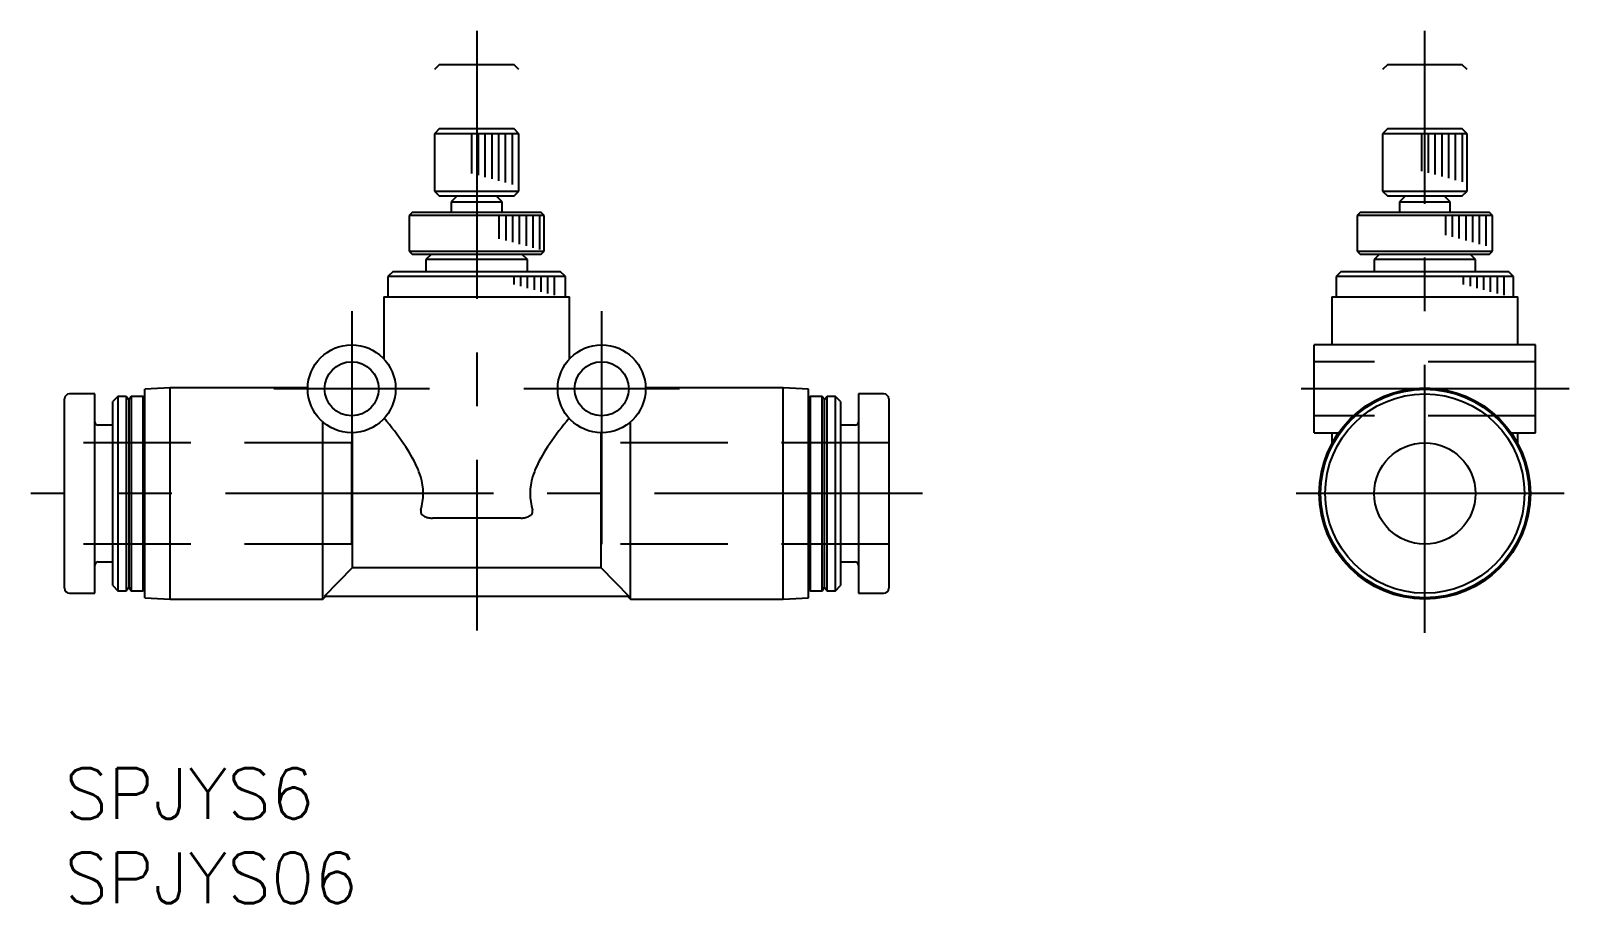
# Model space of a CAD drawing. Extents: x -2 to 89.1, y -8 to 43.6.
import ezdxf

# ---------------------------------------------------------------- set-up
doc = ezdxf.new("R2010")
doc.units = 0
doc.header["$LTSCALE"] = 0.5
for name, pattern in [('CENTER', [50.8, 31.75, -6.35, 6.35, -6.35]), ('DASHED', [19.05, 12.7, -6.35]), ('PHANTOM', [63.5, 31.75, -6.35, 6.35, -6.35, 6.35, -6.35])]:
    doc.linetypes.add(name, pattern=pattern)
for name, color, linetype in [('MSM_CENTER', 1, 'CENTER'), ('MSM_CONTINUOUS', 7, 'CONTINUOUS'), ('MSM_DASHED', 4, 'DASHED'), ('MSM_IMAGINARY', 6, 'PHANTOM'), ('MSM_NARROW', 5, 'CONTINUOUS'), ('MSM_PART_NUMBER', 7, 'CONTINUOUS')]:
    doc.layers.add(name, color=color, linetype=linetype)
doc.styles.get("Standard").update_dxf_attribs({"font": 'txt.shx', "height": 1.5, "bigfont": 'bigfont.shx'})

# ---------------------------------------------------------------- blocks, each defined once
blk = doc.blocks.new('*U18')
at = {"layer": 'MSM_PART_NUMBER'}
blk.add_text('SPJYS6', height=3, dxfattribs=at).set_placement((0, -3))
blk = doc.blocks.new('*U19')
at = {"layer": 'MSM_PART_NUMBER'}
blk.add_text('SPJYS06', height=3, dxfattribs=at).set_placement((0, -8))

msp = doc.modelspace()

# ---------------------------------------------------------------- linework, layer by layer
at = {"layer": 'MSM_CENTER'}
for p, q in [((24.4, 43.642), (24.4, 8.15)), ((80.537, 8), (80.537, 43.642)), ((17, 27.05), (17, 17.85)), ((31.8, 27.05), (31.8, 17.85)), ((21.6, 22.45), (12.4, 22.45)), ((36.4, 22.45), (27.2, 22.45)), ((89.087, 22.45), (71.987, 22.45)), ((50.8, 16.25), (-2, 16.25)), ((88.787, 16.25), (72.287, 16.25))]:
    msp.add_line(p, q, dxfattribs=at)
at = {"layer": 'MSM_CONTINUOUS'}
for p, q in [((22.2, 37.85), (21.9, 37.55)), ((26.9, 37.55), (21.9, 37.55)), ((21.9, 37.55), (21.9, 34.15)), ((22.2, 37.85), (26.6, 37.85)), ((26.9, 37.55), (26.6, 37.85)), ((26.9, 34.15), (26.9, 37.55)), ((78.337, 37.85), (78.037, 37.55)), ((83.037, 37.55), (78.037, 37.55)), ((78.037, 37.55), (78.037, 34.15)), ((78.337, 37.85), (82.737, 37.85)), ((83.037, 37.55), (82.737, 37.85)), ((83.037, 34.15), (83.037, 37.55)), ((21.9, 34.15), (26.9, 34.15)), ((21.9, 34.15), (22.2, 33.85)), ((26.6, 33.85), (22.2, 33.85)), ((23.23, 33.85), (22.9, 33.52)), ((25.9, 33.52), (25.57, 33.85)), ((26.6, 33.85), (26.9, 34.15)), ((78.037, 34.15), (83.037, 34.15)), ((78.037, 34.15), (78.337, 33.85)), ((82.737, 33.85), (78.337, 33.85)), ((79.367, 33.85), (79.037, 33.52)), ((82.037, 33.52), (81.707, 33.85)), ((82.737, 33.85), (83.037, 34.15)), ((20.6, 32.9), (20.4, 32.7)), ((20.6, 32.9), (28.2, 32.9)), ((22.9, 33.52), (25.9, 33.52)), ((22.9, 33.52), (22.9, 32.9)), ((25.9, 32.9), (25.9, 33.52)), ((28.4, 32.7), (28.2, 32.9)), ((76.737, 32.9), (76.537, 32.7)), ((76.737, 32.9), (84.337, 32.9)), ((79.037, 33.52), (82.037, 33.52)), ((79.037, 33.52), (79.037, 32.9)), ((82.037, 32.9), (82.037, 33.52)), ((84.537, 32.7), (84.337, 32.9)), ((20.4, 32.7), (20.4, 30.6)), ((28.4, 32.7), (20.4, 32.7)), ((28.4, 30.6), (28.4, 32.7)), ((76.537, 32.7), (76.537, 30.6)), ((84.537, 32.7), (76.537, 32.7)), ((84.537, 30.6), (84.537, 32.7)), ((20.4, 30.6), (28.4, 30.6)), ((20.4, 30.6), (20.6, 30.4)), ((28.2, 30.4), (20.6, 30.4)), ((21.7, 30.4), (21.4, 30.1)), ((27.4, 30.1), (21.4, 30.1)), ((21.4, 30.1), (21.4, 29.4)), ((27.4, 30.1), (27.1, 30.4)), ((27.4, 29.4), (27.4, 30.1)), ((28.2, 30.4), (28.4, 30.6)), ((76.537, 30.6), (84.537, 30.6)), ((76.537, 30.6), (76.737, 30.4)), ((84.337, 30.4), (76.737, 30.4)), ((77.837, 30.4), (77.537, 30.1)), ((77.537, 30.1), (77.537, 29.4)), ((83.537, 30.1), (77.537, 30.1)), ((83.537, 30.1), (83.237, 30.4)), ((83.537, 29.4), (83.537, 30.1)), ((84.337, 30.4), (84.537, 30.6)), ((19.45, 29.4), (19.15, 29.1)), ((19.45, 29.4), (29.35, 29.4)), ((29.65, 29.1), (29.35, 29.4)), ((75.587, 29.4), (75.287, 29.1)), ((75.587, 29.4), (85.487, 29.4)), ((85.787, 29.1), (85.487, 29.4)), ((29.65, 29.1), (19.15, 29.1)), ((19.15, 29.1), (19.15, 27.9)), ((29.65, 27.9), (29.65, 29.1)), ((85.787, 29.1), (75.287, 29.1)), ((75.287, 29.1), (75.287, 27.9)), ((85.787, 27.9), (85.787, 29.1)), ((18.9, 27.9), (29.9, 27.9)), ((18.9, 27.9), (18.9, 24.225)), ((29.9, 24.225), (29.9, 27.9)), ((75.037, 27.9), (75.037, 25.05)), ((75.037, 27.9), (86.037, 27.9)), ((86.037, 25.05), (86.037, 27.9)), ((87.087, 25.05), (73.987, 25.05)), ((73.987, 19.85), (73.987, 25.05)), ((87.087, 19.85), (87.087, 25.05)), ((1.8, 22.15), (0.3, 22.15)), ((1.8, 10.35), (1.8, 22.15)), ((3.15, 22), (2.85, 21.7)), ((3.15, 22), (3.15, 10.5)), ((3.65, 22), (3.15, 22)), ((3.65, 22), (3.65, 10.5)), ((3.8, 21.8), (3.65, 22)), ((3.95, 22), (3.8, 21.8)), ((3.95, 22), (3.95, 10.5)), ((4.65, 22), (3.95, 22)), ((4.65, 10.5), (4.65, 22)), ((4.75, 21.9), (4.65, 22)), ((6.25, 22.5), (4.75, 22.421)), ((4.75, 10.079), (4.75, 22.421)), ((6.25, 10), (6.25, 22.5)), ((14.4, 22.5), (6.25, 22.5)), ((42.55, 22.5), (34.4, 22.5)), ((42.55, 10), (42.55, 22.5)), ((44.05, 22.421), (42.55, 22.5)), ((44.05, 10.079), (44.05, 22.421)), ((44.15, 22), (44.05, 21.9)), ((44.15, 22), (44.15, 10.5)), ((44.85, 22), (44.15, 22)), ((44.85, 10.5), (44.85, 22)), ((45, 21.8), (44.85, 22)), ((45.15, 22), (45, 21.8)), ((45.15, 10.5), (45.15, 22)), ((45.65, 22), (45.15, 22)), ((45.95, 21.7), (45.65, 22)), ((45.65, 10.5), (45.65, 22)), ((48.5, 22.15), (47, 22.15)), ((47, 22.15), (47, 10.35)), ((0, 10.65), (0, 21.85)), ((2.85, 10.8), (2.85, 21.7)), ((3.8, 21.8), (3.8, 10.7)), ((45, 10.7), (45, 21.8)), ((45.95, 21.7), (45.95, 10.8)), ((48.8, 21.85), (48.8, 10.65)), ((2.85, 20.3), (2, 20.3)), ((15.3, 10), (15.3, 20.483)), ((33.5, 10), (33.5, 20.483)), ((46.8, 20.3), (45.95, 20.3)), ((17.05, 11.863), (17.05, 19.85)), ((31.75, 19.85), (31.75, 11.863)), ((73.987, 19.85), (75.427, 19.85)), ((75.037, 19.85), (75.037, 19.219)), ((85.646, 19.85), (87.087, 19.85)), ((86.037, 19.219), (86.037, 19.85)), ((27.018, 14.8), (21.782, 14.8)), ((2, 12.2), (2.85, 12.2)), ((17.05, 11.863), (15.369, 10.15)), ((17.05, 11.863), (31.75, 11.863)), ((31.75, 11.863), (33.431, 10.15)), ((45.95, 12.2), (46.8, 12.2)), ((0.3, 10.35), (1.8, 10.35)), ((2.85, 10.8), (3.15, 10.5)), ((3.15, 10.5), (3.65, 10.5)), ((3.65, 10.5), (3.8, 10.7)), ((3.8, 10.7), (3.95, 10.5)), ((3.95, 10.5), (4.65, 10.5)), ((4.65, 10.5), (4.75, 10.6)), ((4.75, 10.079), (6.25, 10)), ((15.3, 10), (15.45, 10.15)), ((33.431, 10.15), (15.369, 10.15)), ((33.35, 10.15), (33.5, 10)), ((42.55, 10), (44.05, 10.079)), ((44.05, 10.6), (44.15, 10.5)), ((44.15, 10.5), (44.85, 10.5)), ((44.85, 10.5), (45, 10.7)), ((45, 10.7), (45.15, 10.5)), ((45.15, 10.5), (45.65, 10.5)), ((45.65, 10.5), (45.95, 10.8)), ((47, 10.35), (48.5, 10.35)), ((6.25, 10), (15.3, 10)), ((33.5, 10), (42.55, 10))]:
    msp.add_line(p, q, dxfattribs=at)
for centre, radius in [((17, 22.45), 2.6), ((31.8, 22.45), 2.6), ((17, 22.45), 1.6), ((31.8, 22.45), 1.6), ((80.537, 16.25), 6.25), ((80.537, 16.25), 6.171), ((80.537, 16.25), 5.9), ((80.537, 16.25), 3)]:
    msp.add_circle(centre, radius, dxfattribs=at)
for centre, radius, start, end in [((0.3, 21.85), 0.3, 90, 180), ((48.5, 21.85), 0.3, 0, 90), ((2, 20.5), 0.2, 180, 270), ((-0.538, 4.793), 25.149, 34.88885, 39.26572), ((49.338, 4.793), 25.149, 140.73428, 145.11115), ((46.8, 20.5), 0.2, 270, 0), ((13.097, 14.264), 8.547, 24.66443, 35.09484), ((35.703, 14.264), 8.547, 144.90516, 155.33557), ((16.538, 15.868), 4.751, 16.85622, 24.40564), ((32.262, 15.868), 4.751, 155.59436, 163.14378), ((17.913, 16.249), 3.325, 342.94289, 17.44795), ((30.887, 16.249), 3.325, 162.55205, 197.05711), ((21.399, 15.208), 0.314, 168.00444, 197.27126), ((21.434, 15.229), 0.354, 198.79256, 238.14188), ((21.632, 15.52), 0.707, 236.97122, 259.40204), ((21.773, 16.237), 1.437, 259.15582, 270.3792), ((27.027, 16.237), 1.437, 269.6208, 280.84418), ((27.168, 15.52), 0.707, 280.59796, 304.97967), ((27.365, 15.23), 0.355, 305.79827, 341.11872), ((27.401, 15.208), 0.314, 342.72874, 11.99556), ((2, 12), 0.2, 90, 180), ((46.8, 12), 0.2, 0, 90), ((0.3, 10.65), 0.3, 180, 270), ((48.5, 10.65), 0.3, 270, 0)]:
    msp.add_arc(centre, radius, start, end, dxfattribs=at)
at = {"layer": 'MSM_DASHED'}
for p, q in [((87.087, 24.05), (73.987, 24.05)), ((87.087, 20.85), (73.987, 20.85)), ((17, 19.25), (0, 19.25)), ((17, 13.25), (17, 19.25)), ((31.8, 19.25), (31.8, 13.25)), ((48.8, 19.25), (31.8, 19.25)), ((17, 13.25), (0, 13.25)), ((48.8, 13.25), (31.8, 13.25))]:
    msp.add_line(p, q, dxfattribs=at)
at = {"layer": 'MSM_IMAGINARY'}
for p, q in [((22.2, 41.65), (21.9, 41.35)), ((22.2, 41.65), (26.6, 41.65)), ((26.9, 41.35), (26.6, 41.65)), ((78.337, 41.65), (78.037, 41.35)), ((78.337, 41.65), (82.737, 41.65)), ((83.037, 41.35), (82.737, 41.65))]:
    msp.add_line(p, q, dxfattribs=at)
at = {"layer": 'MSM_NARROW'}
for p, q in [((24.093, 37.55), (24.093, 35.194)), ((24.493, 37.55), (24.493, 35.087)), ((24.893, 37.55), (24.893, 34.98)), ((25.293, 37.55), (25.293, 34.873)), ((25.693, 37.55), (25.693, 34.766)), ((26.093, 37.55), (26.093, 34.659)), ((26.493, 37.55), (26.493, 34.551)), ((80.339, 37.55), (80.339, 35.341)), ((80.739, 37.55), (80.739, 35.234)), ((81.139, 37.55), (81.139, 35.127)), ((81.539, 37.55), (81.539, 35.02)), ((81.939, 37.55), (81.939, 34.912)), ((82.339, 37.55), (82.339, 34.805)), ((82.739, 37.55), (82.739, 34.698)), ((25.722, 32.7), (25.722, 31.336)), ((26.122, 32.7), (26.122, 31.229)), ((26.522, 32.7), (26.522, 31.122)), ((26.922, 32.7), (26.922, 31.015)), ((27.322, 32.7), (27.322, 30.907)), ((27.722, 32.7), (27.722, 30.8)), ((28.122, 32.7), (28.122, 30.693)), ((81.756, 32.7), (81.756, 31.551)), ((82.156, 32.7), (82.156, 31.444)), ((82.556, 32.7), (82.556, 31.337)), ((82.956, 32.7), (82.956, 31.23)), ((83.356, 32.7), (83.356, 31.122)), ((83.756, 32.7), (83.756, 31.015)), ((84.156, 32.7), (84.156, 30.908)), ((26.595, 29.1), (26.595, 28.628)), ((26.995, 29.1), (26.995, 28.52)), ((27.395, 29.1), (27.395, 28.413)), ((27.795, 29.1), (27.795, 28.306)), ((28.195, 29.1), (28.195, 28.199)), ((28.595, 29.1), (28.595, 28.092)), ((28.995, 29.1), (28.995, 27.985)), ((82.815, 29.1), (82.815, 28.628)), ((83.215, 29.1), (83.215, 28.521)), ((83.615, 29.1), (83.615, 28.414)), ((84.015, 29.1), (84.015, 28.306)), ((84.415, 29.1), (84.415, 28.199)), ((84.815, 29.1), (84.815, 28.092)), ((85.215, 29.1), (85.215, 27.985))]:
    msp.add_line(p, q, dxfattribs=at)

# ---------------------------------------------------------------- block references
at = {"layer": 'MSM_CONTINUOUS'}
for name in ['*U18', '*U19']:
    msp.add_blockref(name, (0, 0), dxfattribs=at)

doc.saveas('drawing.dxf')
